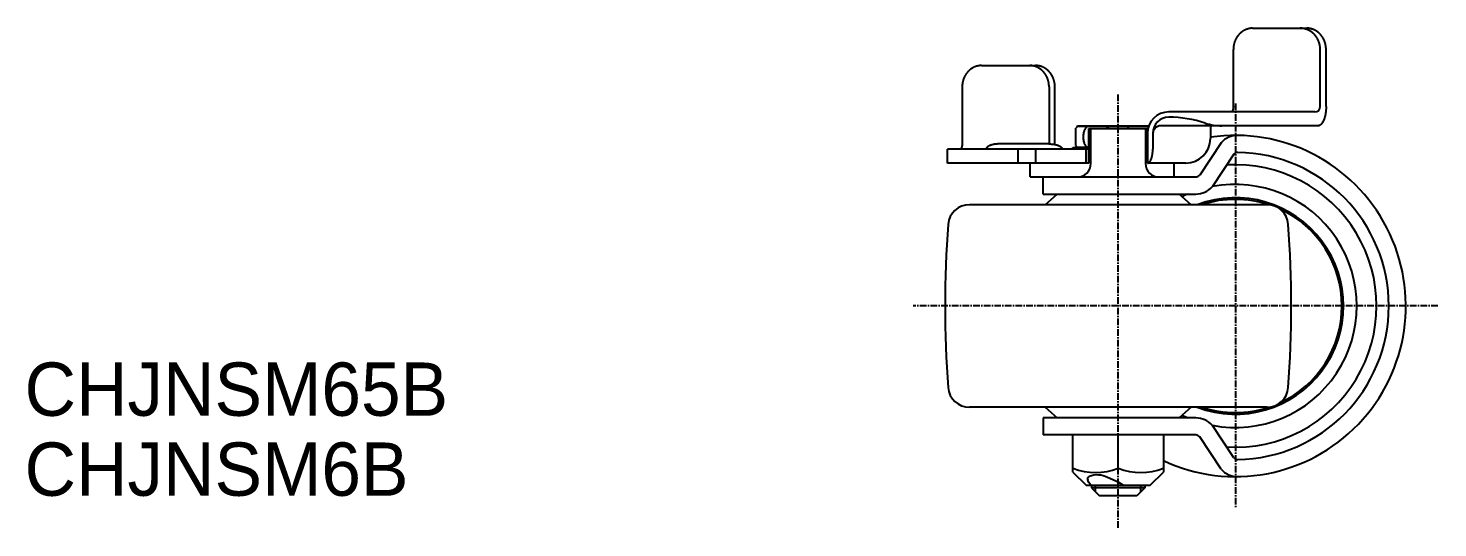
# Model space of a CAD drawing. Extents: x -3880 to -3609, y -750 to -299.
# Drawn here: x -3873.5 to -3608.9, y -750.5 to -656.8 of the extents above; entities that cross this region are included whole.
import ezdxf

# ---------------------------------------------------------------- set-up
doc = ezdxf.new("R2010")
doc.units = 0
doc.linetypes.add('CENTER', pattern=[2, 1.25, -0.25, 0.25, -0.25])
doc.layers.get('0').update_dxf_attribs({"linetype": 'CONTINUOUS'})
doc.layers.add('CENTER', color=1, linetype='CENTER')

msp = doc.modelspace()

# ---------------------------------------------------------------- linework, layer by layer
at = {"color": 7, "linetype": 'CONTINUOUS'}
for p, q in [((-3643.65, -656.77), (-3633.49, -656.77)), ((-3647.27, -671.47), (-3647.27, -660.77)), ((-3630.96, -671.47), (-3630.96, -660.77)), ((-3630.96, -671.47), (-3630.96, -660.77)), ((-3629.86, -671.47), (-3629.86, -660.77)), ((-3694.55, -663.77), (-3684.39, -663.77)), ((-3698.18, -667.77), (-3698.18, -678.47)), ((-3681.86, -667.77), (-3681.86, -678.47)), ((-3680.76, -678.58), (-3680.76, -667.77)), ((-3631.96, -672.47), (-3659.39, -672.47)), ((-3676.83, -678.8), (-3676.83, -675.54)), ((-3676.51, -675.17), (-3663.17, -675.17)), ((-3663.17, -675.17), (-3676.51, -675.17)), ((-3674.39, -682.07), (-3674.39, -675.57)), ((-3674.39, -675.57), (-3663.39, -675.57)), ((-3674.02, -682.17), (-3674.02, -675.57)), ((-3663.76, -675.57), (-3663.76, -682.17)), ((-3663.39, -675.57), (-3663.39, -682.07)), ((-3662.39, -676.47), (-3662.39, -679.47)), ((-3631.38, -675.07), (-3660.89, -675.07)), ((-3651.57, -675.47), (-3651.57, -677.47)), ((-3674.39, -679.47), (-3700.94, -679.47)), ((-3700.94, -682.07), (-3700.94, -679.47)), ((-3681.89, -678.47), (-3691.17, -678.47)), ((-3687.66, -682.07), (-3687.66, -679.47)), ((-3684.41, -679.47), (-3684.41, -682.07)), ((-3677.39, -679.17), (-3674.39, -679.17)), ((-3677.39, -679.47), (-3677.39, -679.17)), ((-3674.39, -679.17), (-3676.83, -679.17)), ((-3674.99, -679.47), (-3674.99, -682.07)), ((-3649.57, -678.27), (-3653.59, -684.34)), ((-3674.39, -682.07), (-3700.94, -682.07)), ((-3685.39, -684.67), (-3685.39, -682.07)), ((-3658.39, -682.07), (-3663.39, -682.07)), ((-3656.17, -682.07), (-3663.39, -682.07)), ((-3658.39, -684.67), (-3658.39, -682.07)), ((-3647.19, -680.41), (-3651.21, -686.48)), ((-3685.39, -684.67), (-3654.33, -684.67)), ((-3682.99, -687.87), (-3682.99, -684.67)), ((-3682.99, -687.87), (-3654.33, -687.87)), ((-3682.59, -689.87), (-3680.34, -687.87)), ((-3655.19, -689.87), (-3657.44, -687.87)), ((-3640.96, -689.87), (-3696.81, -689.87)), ((-3640.96, -727.87), (-3696.81, -727.87)), ((-3654.33, -729.87), (-3682.99, -729.87)), ((-3682.99, -729.87), (-3682.99, -733.07)), ((-3682.59, -727.87), (-3680.34, -729.87)), ((-3655.19, -727.87), (-3657.44, -729.87)), ((-3647.19, -737.34), (-3651.21, -731.27)), ((-3654.33, -733.07), (-3682.99, -733.07)), ((-3677.39, -740.07), (-3677.39, -733.07)), ((-3668.89, -739.31), (-3668.89, -733.07)), ((-3660.39, -733.07), (-3660.39, -740.07)), ((-3649.57, -739.47), (-3653.59, -733.41)), ((-3677.39, -740.07), (-3674.89, -742.47)), ((-3662.89, -742.47), (-3660.39, -740.07)), ((-3674.89, -742.47), (-3662.89, -742.47)), ((-3674.37, -741.97), (-3674.6, -741.54)), ((-3674.04, -742.47), (-3674.37, -741.97)), ((-3673.89, -742.47), (-3673.89, -742.97)), ((-3663.89, -742.97), (-3673.89, -742.97)), ((-3673.89, -742.97), (-3672.39, -744.47)), ((-3668.79, -741.97), (-3670.91, -741.07)), ((-3667.98, -742.47), (-3668.79, -741.97)), ((-3663.89, -742.97), (-3665.39, -744.47)), ((-3663.89, -742.47), (-3663.89, -742.97)), ((-3665.39, -744.47), (-3672.39, -744.47))]:
    msp.add_line(p, q, dxfattribs=at)
at = {"color": 3, "linetype": 'CONTINUOUS'}
for p, q in [((-3673.14, -743.72), (-3673.14, -742.47)), ((-3664.64, -743.72), (-3664.64, -742.47))]:
    msp.add_line(p, q, dxfattribs=at)
at = {"color": 7, "linetype": 'CONTINUOUS'}
for points in [[(-3674.48, -675.17, 0.176531), (-3674.82, -675.29, 0.103862), (-3675.18, -675.76, 0.064221), (-3675.39, -676.36, 0.050387), (-3675.47, -677.17, 0.050387), (-3675.39, -677.98, 0.064221), (-3675.18, -678.59, 0.103862), (-3674.82, -679.05, 0.176531), (-3674.48, -679.17, 0.176531)], [(-3671.23, -675.17, -0.176531), (-3670.9, -675.29, -0.065996), (-3670.64, -675.57, -0.065996)], [(-3666.54, -675.17, 0.176531), (-3666.88, -675.29, 0.065996), (-3667.13, -675.57, 0.065996)], [(-3663.29, -675.17, -0.056601), (-3663.18, -675.19, -0.056601)]]:
    msp.add_lwpolyline(points, format="xyb", dxfattribs=at)
for points in [[(-3643.65, -656.77, 0), (-3643.69, -656.77, 0), (-3643.74, -656.77, 0), (-3643.78, -656.78, 0), (-3643.83, -656.78, 0), (-3643.87, -656.78, 0), (-3643.91, -656.78, 0), (-3643.96, -656.79, 0), (-3644, -656.79, 0), (-3644.05, -656.8, 0), (-3644.09, -656.8, 0), (-3644.14, -656.81, 0), (-3644.18, -656.82, 0), (-3644.22, -656.82, 0), (-3644.27, -656.83, 0), (-3644.31, -656.84, 0), (-3644.36, -656.85, 0), (-3644.4, -656.86, 0), (-3644.44, -656.87, 0), (-3644.49, -656.88, 0), (-3644.53, -656.89, 0), (-3644.57, -656.9, 0), (-3644.61, -656.92, 0), (-3644.66, -656.93, 0), (-3644.7, -656.95, 0), (-3644.74, -656.96, 0), (-3644.78, -656.97, 0), (-3644.83, -656.99, 0), (-3644.87, -657.01, 0), (-3644.91, -657.02, 0), (-3644.95, -657.04, 0), (-3644.99, -657.06, 0), (-3645.04, -657.08, 0), (-3645.08, -657.1, 0), (-3645.12, -657.12, 0), (-3645.16, -657.14, 0), (-3645.2, -657.16, 0), (-3645.24, -657.18, 0), (-3645.28, -657.2, 0), (-3645.32, -657.22, 0), (-3645.36, -657.24, 0), (-3645.4, -657.27, 0), (-3645.43, -657.29, 0), (-3645.47, -657.32, 0), (-3645.51, -657.34, 0), (-3645.55, -657.37, 0), (-3645.59, -657.39, 0), (-3645.62, -657.42, 0), (-3645.66, -657.45, 0), (-3645.7, -657.48, 0), (-3645.74, -657.5, 0), (-3645.77, -657.53, 0), (-3645.81, -657.56, 0), (-3645.84, -657.59, 0), (-3645.88, -657.62, 0), (-3645.91, -657.65, 0), (-3645.95, -657.68, 0), (-3645.98, -657.71, 0), (-3646.02, -657.74, 0), (-3646.05, -657.78, 0), (-3646.08, -657.81, 0), (-3646.12, -657.84, 0), (-3646.15, -657.88, 0), (-3646.18, -657.91, 0), (-3646.21, -657.95, 0), (-3646.24, -657.98, 0), (-3646.27, -658.01, 0), (-3646.3, -658.05, 0), (-3646.33, -658.09, 0), (-3646.36, -658.12, 0), (-3646.39, -658.16, 0), (-3646.42, -658.2, 0), (-3646.45, -658.24, 0), (-3646.48, -658.27, 0), (-3646.51, -658.31, 0), (-3646.53, -658.35, 0), (-3646.56, -658.39, 0), (-3646.59, -658.43, 0), (-3646.61, -658.47, 0), (-3646.64, -658.51, 0), (-3646.66, -658.55, 0), (-3646.69, -658.59, 0), (-3646.71, -658.63, 0), (-3646.73, -658.67, 0), (-3646.76, -658.72, 0), (-3646.78, -658.76, 0), (-3646.8, -658.8, 0), (-3646.82, -658.84, 0), (-3646.84, -658.89, 0), (-3646.87, -658.93, 0), (-3646.89, -658.98, 0), (-3646.91, -659.02, 0), (-3646.92, -659.06, 0), (-3646.94, -659.11, 0), (-3646.96, -659.15, 0), (-3646.98, -659.2, 0), (-3647, -659.24, 0), (-3647.01, -659.29, 0), (-3647.03, -659.33, 0), (-3647.05, -659.38, 0), (-3647.06, -659.43, 0), (-3647.08, -659.47, 0), (-3647.09, -659.52, 0), (-3647.1, -659.57, 0), (-3647.12, -659.61, 0), (-3647.13, -659.66, 0), (-3647.14, -659.71, 0), (-3647.15, -659.75, 0), (-3647.16, -659.8, 0), (-3647.17, -659.85, 0), (-3647.18, -659.9, 0), (-3647.19, -659.95, 0), (-3647.2, -659.99, 0), (-3647.21, -660.04, 0), (-3647.22, -660.09, 0), (-3647.23, -660.14, 0), (-3647.23, -660.19, 0), (-3647.24, -660.24, 0), (-3647.25, -660.28, 0), (-3647.25, -660.33, 0), (-3647.26, -660.38, 0), (-3647.26, -660.43, 0), (-3647.26, -660.48, 0), (-3647.27, -660.53, 0), (-3647.27, -660.58, 0), (-3647.27, -660.63, 0), (-3647.27, -660.67, 0), (-3647.27, -660.72, 0), (-3647.27, -660.77, 0)], [(-3630.96, -660.77, 0), (-3630.96, -660.72, 0), (-3630.96, -660.67, 0), (-3630.96, -660.63, 0), (-3630.96, -660.58, 0), (-3630.97, -660.53, 0), (-3630.97, -660.48, 0), (-3630.97, -660.43, 0), (-3630.98, -660.38, 0), (-3630.98, -660.33, 0), (-3630.99, -660.28, 0), (-3630.99, -660.24, 0), (-3631, -660.19, 0), (-3631.01, -660.14, 0), (-3631.01, -660.09, 0), (-3631.02, -660.04, 0), (-3631.03, -659.99, 0), (-3631.04, -659.95, 0), (-3631.05, -659.9, 0), (-3631.06, -659.85, 0), (-3631.07, -659.8, 0), (-3631.08, -659.75, 0), (-3631.1, -659.71, 0), (-3631.11, -659.66, 0), (-3631.12, -659.61, 0), (-3631.14, -659.57, 0), (-3631.15, -659.52, 0), (-3631.16, -659.47, 0), (-3631.18, -659.43, 0), (-3631.2, -659.38, 0), (-3631.21, -659.33, 0), (-3631.23, -659.29, 0), (-3631.25, -659.24, 0), (-3631.26, -659.2, 0), (-3631.28, -659.15, 0), (-3631.3, -659.11, 0), (-3631.32, -659.06, 0), (-3631.34, -659.02, 0), (-3631.36, -658.98, 0), (-3631.38, -658.93, 0), (-3631.4, -658.89, 0), (-3631.43, -658.84, 0), (-3631.45, -658.8, 0), (-3631.47, -658.76, 0), (-3631.49, -658.72, 0), (-3631.52, -658.67, 0), (-3631.54, -658.63, 0), (-3631.57, -658.59, 0), (-3631.59, -658.55, 0), (-3631.62, -658.51, 0), (-3631.65, -658.47, 0), (-3631.67, -658.43, 0), (-3631.7, -658.39, 0), (-3631.73, -658.35, 0), (-3631.76, -658.31, 0), (-3631.78, -658.27, 0), (-3631.81, -658.24, 0), (-3631.84, -658.2, 0), (-3631.87, -658.16, 0), (-3631.9, -658.12, 0), (-3631.93, -658.09, 0), (-3631.97, -658.05, 0), (-3632, -658.01, 0), (-3632.03, -657.98, 0), (-3632.06, -657.95, 0), (-3632.09, -657.91, 0), (-3632.13, -657.88, 0), (-3632.16, -657.84, 0), (-3632.2, -657.81, 0), (-3632.23, -657.78, 0), (-3632.26, -657.74, 0), (-3632.3, -657.71, 0), (-3632.34, -657.68, 0), (-3632.37, -657.65, 0), (-3632.41, -657.62, 0), (-3632.44, -657.59, 0), (-3632.48, -657.56, 0), (-3632.52, -657.53, 0), (-3632.56, -657.5, 0), (-3632.59, -657.48, 0), (-3632.63, -657.45, 0), (-3632.67, -657.42, 0), (-3632.71, -657.39, 0), (-3632.75, -657.37, 0), (-3632.79, -657.34, 0), (-3632.83, -657.32, 0), (-3632.87, -657.29, 0), (-3632.91, -657.27, 0), (-3632.95, -657.24, 0), (-3632.99, -657.22, 0), (-3633.03, -657.2, 0), (-3633.07, -657.18, 0), (-3633.11, -657.16, 0), (-3633.16, -657.14, 0), (-3633.2, -657.12, 0), (-3633.24, -657.1, 0), (-3633.28, -657.08, 0), (-3633.33, -657.06, 0), (-3633.37, -657.04, 0), (-3633.41, -657.02, 0), (-3633.46, -657.01, 0), (-3633.5, -656.99, 0), (-3633.54, -656.97, 0), (-3633.59, -656.96, 0), (-3633.63, -656.95, 0), (-3633.68, -656.93, 0), (-3633.72, -656.92, 0), (-3633.76, -656.9, 0), (-3633.81, -656.89, 0), (-3633.85, -656.88, 0), (-3633.9, -656.87, 0), (-3633.94, -656.86, 0), (-3633.99, -656.85, 0), (-3634.03, -656.84, 0), (-3634.08, -656.83, 0), (-3634.13, -656.82, 0), (-3634.17, -656.82, 0), (-3634.22, -656.81, 0), (-3634.26, -656.8, 0), (-3634.31, -656.8, 0), (-3634.35, -656.79, 0), (-3634.4, -656.79, 0), (-3634.45, -656.78, 0), (-3634.49, -656.78, 0), (-3634.54, -656.78, 0), (-3634.58, -656.78, 0), (-3634.63, -656.77, 0), (-3634.68, -656.77, 0), (-3634.72, -656.77, 0)], [(-3629.86, -660.77, 0), (-3629.86, -660.72, 0), (-3629.86, -660.67, 0), (-3629.86, -660.63, 0), (-3629.87, -660.58, 0), (-3629.87, -660.53, 0), (-3629.87, -660.48, 0), (-3629.87, -660.43, 0), (-3629.88, -660.38, 0), (-3629.88, -660.33, 0), (-3629.89, -660.28, 0), (-3629.89, -660.24, 0), (-3629.9, -660.19, 0), (-3629.91, -660.14, 0), (-3629.91, -660.09, 0), (-3629.92, -660.04, 0), (-3629.93, -659.99, 0), (-3629.94, -659.95, 0), (-3629.95, -659.9, 0), (-3629.96, -659.85, 0), (-3629.97, -659.8, 0), (-3629.98, -659.75, 0), (-3629.99, -659.71, 0), (-3630, -659.66, 0), (-3630.02, -659.61, 0), (-3630.03, -659.57, 0), (-3630.04, -659.52, 0), (-3630.06, -659.47, 0), (-3630.07, -659.43, 0), (-3630.09, -659.38, 0), (-3630.1, -659.33, 0), (-3630.12, -659.29, 0), (-3630.14, -659.24, 0), (-3630.15, -659.2, 0), (-3630.17, -659.15, 0), (-3630.19, -659.11, 0), (-3630.21, -659.06, 0), (-3630.23, -659.02, 0), (-3630.25, -658.98, 0), (-3630.27, -658.93, 0), (-3630.29, -658.89, 0), (-3630.31, -658.84, 0), (-3630.33, -658.8, 0), (-3630.35, -658.76, 0), (-3630.38, -658.72, 0), (-3630.4, -658.67, 0), (-3630.42, -658.63, 0), (-3630.45, -658.59, 0), (-3630.47, -658.55, 0), (-3630.5, -658.51, 0), (-3630.52, -658.47, 0), (-3630.55, -658.43, 0), (-3630.57, -658.39, 0), (-3630.6, -658.35, 0), (-3630.63, -658.31, 0), (-3630.66, -658.27, 0), (-3630.68, -658.24, 0), (-3630.71, -658.2, 0), (-3630.74, -658.16, 0), (-3630.77, -658.12, 0), (-3630.8, -658.09, 0), (-3630.83, -658.05, 0), (-3630.86, -658.01, 0), (-3630.89, -657.98, 0), (-3630.92, -657.95, 0), (-3630.95, -657.91, 0), (-3630.99, -657.88, 0), (-3631.02, -657.84, 0), (-3631.05, -657.81, 0), (-3631.08, -657.78, 0), (-3631.12, -657.74, 0), (-3631.15, -657.71, 0), (-3631.19, -657.68, 0), (-3631.22, -657.65, 0), (-3631.26, -657.62, 0), (-3631.29, -657.59, 0), (-3631.33, -657.56, 0), (-3631.36, -657.53, 0), (-3631.4, -657.5, 0), (-3631.43, -657.48, 0), (-3631.47, -657.45, 0), (-3631.51, -657.42, 0), (-3631.55, -657.39, 0), (-3631.58, -657.37, 0), (-3631.62, -657.34, 0), (-3631.66, -657.32, 0), (-3631.7, -657.29, 0), (-3631.74, -657.27, 0), (-3631.78, -657.24, 0), (-3631.82, -657.22, 0), (-3631.86, -657.2, 0), (-3631.9, -657.18, 0), (-3631.94, -657.16, 0), (-3631.98, -657.14, 0), (-3632.02, -657.12, 0), (-3632.06, -657.1, 0), (-3632.1, -657.08, 0), (-3632.14, -657.06, 0), (-3632.18, -657.04, 0), (-3632.22, -657.02, 0), (-3632.26, -657.01, 0), (-3632.31, -656.99, 0), (-3632.35, -656.97, 0), (-3632.39, -656.96, 0), (-3632.43, -656.95, 0), (-3632.48, -656.93, 0), (-3632.52, -656.92, 0), (-3632.56, -656.9, 0), (-3632.61, -656.89, 0), (-3632.65, -656.88, 0), (-3632.69, -656.87, 0), (-3632.74, -656.86, 0), (-3632.78, -656.85, 0), (-3632.82, -656.84, 0), (-3632.87, -656.83, 0), (-3632.91, -656.82, 0), (-3632.95, -656.82, 0), (-3633, -656.81, 0), (-3633.04, -656.8, 0), (-3633.09, -656.8, 0), (-3633.13, -656.79, 0), (-3633.17, -656.79, 0), (-3633.22, -656.78, 0), (-3633.26, -656.78, 0), (-3633.31, -656.78, 0), (-3633.35, -656.78, 0), (-3633.4, -656.77, 0), (-3633.44, -656.77, 0), (-3633.49, -656.77, 0)], [(-3694.55, -663.77, 0), (-3694.6, -663.77, 0), (-3694.64, -663.77, 0), (-3694.68, -663.78, 0), (-3694.73, -663.78, 0), (-3694.77, -663.78, 0), (-3694.82, -663.78, 0), (-3694.86, -663.79, 0), (-3694.91, -663.79, 0), (-3694.95, -663.8, 0), (-3695, -663.8, 0), (-3695.04, -663.81, 0), (-3695.08, -663.82, 0), (-3695.13, -663.82, 0), (-3695.17, -663.83, 0), (-3695.21, -663.84, 0), (-3695.26, -663.85, 0), (-3695.3, -663.86, 0), (-3695.35, -663.87, 0), (-3695.39, -663.88, 0), (-3695.43, -663.89, 0), (-3695.48, -663.9, 0), (-3695.52, -663.92, 0), (-3695.56, -663.93, 0), (-3695.6, -663.95, 0), (-3695.65, -663.96, 0), (-3695.69, -663.98, 0), (-3695.73, -663.99, 0), (-3695.77, -664.01, 0), (-3695.81, -664.02, 0), (-3695.86, -664.04, 0), (-3695.9, -664.06, 0), (-3695.94, -664.08, 0), (-3695.98, -664.1, 0), (-3696.02, -664.12, 0), (-3696.06, -664.14, 0), (-3696.1, -664.16, 0), (-3696.14, -664.18, 0), (-3696.18, -664.2, 0), (-3696.22, -664.22, 0), (-3696.26, -664.25, 0), (-3696.3, -664.27, 0), (-3696.34, -664.29, 0), (-3696.38, -664.32, 0), (-3696.42, -664.34, 0), (-3696.45, -664.37, 0), (-3696.49, -664.39, 0), (-3696.53, -664.42, 0), (-3696.57, -664.45, 0), (-3696.6, -664.48, 0), (-3696.64, -664.5, 0), (-3696.67, -664.53, 0), (-3696.71, -664.56, 0), (-3696.75, -664.59, 0), (-3696.78, -664.62, 0), (-3696.82, -664.65, 0), (-3696.85, -664.68, 0), (-3696.89, -664.71, 0), (-3696.92, -664.74, 0), (-3696.95, -664.78, 0), (-3696.99, -664.81, 0), (-3697.02, -664.84, 0), (-3697.05, -664.88, 0), (-3697.08, -664.91, 0), (-3697.11, -664.95, 0), (-3697.15, -664.98, 0), (-3697.18, -665.01, 0), (-3697.21, -665.05, 0), (-3697.24, -665.09, 0), (-3697.27, -665.12, 0), (-3697.3, -665.16, 0), (-3697.33, -665.2, 0), (-3697.35, -665.24, 0), (-3697.38, -665.27, 0), (-3697.41, -665.31, 0), (-3697.44, -665.35, 0), (-3697.46, -665.39, 0), (-3697.49, -665.43, 0), (-3697.52, -665.47, 0), (-3697.54, -665.51, 0), (-3697.57, -665.55, 0), (-3697.59, -665.59, 0), (-3697.61, -665.63, 0), (-3697.64, -665.67, 0), (-3697.66, -665.72, 0), (-3697.68, -665.76, 0), (-3697.71, -665.8, 0), (-3697.73, -665.84, 0), (-3697.75, -665.89, 0), (-3697.77, -665.93, 0), (-3697.79, -665.98, 0), (-3697.81, -666.02, 0), (-3697.83, -666.06, 0), (-3697.85, -666.11, 0), (-3697.87, -666.15, 0), (-3697.88, -666.2, 0), (-3697.9, -666.24, 0), (-3697.92, -666.29, 0), (-3697.93, -666.33, 0), (-3697.95, -666.38, 0), (-3697.96, -666.43, 0), (-3697.98, -666.47, 0), (-3697.99, -666.52, 0), (-3698.01, -666.57, 0), (-3698.02, -666.61, 0), (-3698.03, -666.66, 0), (-3698.05, -666.71, 0), (-3698.06, -666.75, 0), (-3698.07, -666.8, 0), (-3698.08, -666.85, 0), (-3698.09, -666.9, 0), (-3698.1, -666.95, 0), (-3698.11, -666.99, 0), (-3698.12, -667.04, 0), (-3698.12, -667.09, 0), (-3698.13, -667.14, 0), (-3698.14, -667.19, 0), (-3698.14, -667.24, 0), (-3698.15, -667.28, 0), (-3698.15, -667.33, 0), (-3698.16, -667.38, 0), (-3698.16, -667.43, 0), (-3698.17, -667.48, 0), (-3698.17, -667.53, 0), (-3698.17, -667.58, 0), (-3698.17, -667.63, 0), (-3698.18, -667.67, 0), (-3698.18, -667.72, 0), (-3698.18, -667.77, 0)], [(-3681.86, -667.77, 0), (-3681.86, -667.72, 0), (-3681.86, -667.67, 0), (-3681.87, -667.63, 0), (-3681.87, -667.58, 0), (-3681.87, -667.53, 0), (-3681.87, -667.48, 0), (-3681.88, -667.43, 0), (-3681.88, -667.38, 0), (-3681.89, -667.33, 0), (-3681.89, -667.28, 0), (-3681.9, -667.24, 0), (-3681.9, -667.19, 0), (-3681.91, -667.14, 0), (-3681.92, -667.09, 0), (-3681.92, -667.04, 0), (-3681.93, -666.99, 0), (-3681.94, -666.95, 0), (-3681.95, -666.9, 0), (-3681.96, -666.85, 0), (-3681.97, -666.8, 0), (-3681.98, -666.75, 0), (-3681.99, -666.71, 0), (-3682.01, -666.66, 0), (-3682.02, -666.61, 0), (-3682.03, -666.57, 0), (-3682.05, -666.52, 0), (-3682.06, -666.47, 0), (-3682.07, -666.43, 0), (-3682.09, -666.38, 0), (-3682.11, -666.33, 0), (-3682.12, -666.29, 0), (-3682.14, -666.24, 0), (-3682.16, -666.2, 0), (-3682.17, -666.15, 0), (-3682.19, -666.11, 0), (-3682.21, -666.06, 0), (-3682.23, -666.02, 0), (-3682.25, -665.98, 0), (-3682.27, -665.93, 0), (-3682.29, -665.89, 0), (-3682.31, -665.84, 0), (-3682.33, -665.8, 0), (-3682.36, -665.76, 0), (-3682.38, -665.72, 0), (-3682.4, -665.67, 0), (-3682.43, -665.63, 0), (-3682.45, -665.59, 0), (-3682.47, -665.55, 0), (-3682.5, -665.51, 0), (-3682.52, -665.47, 0), (-3682.55, -665.43, 0), (-3682.58, -665.39, 0), (-3682.6, -665.35, 0), (-3682.63, -665.31, 0), (-3682.66, -665.27, 0), (-3682.69, -665.24, 0), (-3682.71, -665.2, 0), (-3682.74, -665.16, 0), (-3682.77, -665.12, 0), (-3682.8, -665.09, 0), (-3682.83, -665.05, 0), (-3682.86, -665.01, 0), (-3682.89, -664.98, 0), (-3682.92, -664.95, 0), (-3682.96, -664.91, 0), (-3682.99, -664.88, 0), (-3683.02, -664.84, 0), (-3683.05, -664.81, 0), (-3683.09, -664.78, 0), (-3683.12, -664.74, 0), (-3683.15, -664.71, 0), (-3683.19, -664.68, 0), (-3683.22, -664.65, 0), (-3683.26, -664.62, 0), (-3683.29, -664.59, 0), (-3683.33, -664.56, 0), (-3683.36, -664.53, 0), (-3683.4, -664.5, 0), (-3683.44, -664.48, 0), (-3683.47, -664.45, 0), (-3683.51, -664.42, 0), (-3683.55, -664.39, 0), (-3683.59, -664.37, 0), (-3683.62, -664.34, 0), (-3683.66, -664.32, 0), (-3683.7, -664.29, 0), (-3683.74, -664.27, 0), (-3683.78, -664.25, 0), (-3683.82, -664.22, 0), (-3683.86, -664.2, 0), (-3683.9, -664.18, 0), (-3683.94, -664.16, 0), (-3683.98, -664.14, 0), (-3684.02, -664.12, 0), (-3684.06, -664.1, 0), (-3684.1, -664.08, 0), (-3684.14, -664.06, 0), (-3684.18, -664.04, 0), (-3684.23, -664.02, 0), (-3684.27, -664.01, 0), (-3684.31, -663.99, 0), (-3684.35, -663.98, 0), (-3684.39, -663.96, 0), (-3684.44, -663.95, 0), (-3684.48, -663.93, 0), (-3684.52, -663.92, 0), (-3684.56, -663.9, 0), (-3684.61, -663.89, 0), (-3684.65, -663.88, 0), (-3684.69, -663.87, 0), (-3684.74, -663.86, 0), (-3684.78, -663.85, 0), (-3684.82, -663.84, 0), (-3684.87, -663.83, 0), (-3684.91, -663.82, 0), (-3684.96, -663.82, 0), (-3685, -663.81, 0), (-3685.04, -663.8, 0), (-3685.09, -663.8, 0), (-3685.13, -663.79, 0), (-3685.18, -663.79, 0), (-3685.22, -663.78, 0), (-3685.27, -663.78, 0), (-3685.31, -663.78, 0), (-3685.35, -663.78, 0), (-3685.4, -663.77, 0), (-3685.44, -663.77, 0), (-3685.49, -663.77, 0)], [(-3680.76, -667.77, 0), (-3680.76, -667.72, 0), (-3680.77, -667.67, 0), (-3680.77, -667.63, 0), (-3680.77, -667.58, 0), (-3680.77, -667.53, 0), (-3680.77, -667.48, 0), (-3680.78, -667.43, 0), (-3680.78, -667.38, 0), (-3680.79, -667.33, 0), (-3680.79, -667.28, 0), (-3680.8, -667.24, 0), (-3680.8, -667.19, 0), (-3680.81, -667.14, 0), (-3680.82, -667.09, 0), (-3680.83, -667.04, 0), (-3680.83, -666.99, 0), (-3680.84, -666.95, 0), (-3680.85, -666.9, 0), (-3680.86, -666.85, 0), (-3680.87, -666.8, 0), (-3680.88, -666.75, 0), (-3680.9, -666.71, 0), (-3680.91, -666.66, 0), (-3680.92, -666.61, 0), (-3680.93, -666.57, 0), (-3680.95, -666.52, 0), (-3680.96, -666.47, 0), (-3680.98, -666.43, 0), (-3680.99, -666.38, 0), (-3681.01, -666.33, 0), (-3681.02, -666.29, 0), (-3681.04, -666.24, 0), (-3681.06, -666.2, 0), (-3681.08, -666.15, 0), (-3681.09, -666.11, 0), (-3681.11, -666.06, 0), (-3681.13, -666.02, 0), (-3681.15, -665.98, 0), (-3681.17, -665.93, 0), (-3681.19, -665.89, 0), (-3681.21, -665.84, 0), (-3681.24, -665.8, 0), (-3681.26, -665.76, 0), (-3681.28, -665.72, 0), (-3681.3, -665.67, 0), (-3681.33, -665.63, 0), (-3681.35, -665.59, 0), (-3681.38, -665.55, 0), (-3681.4, -665.51, 0), (-3681.43, -665.47, 0), (-3681.45, -665.43, 0), (-3681.48, -665.39, 0), (-3681.5, -665.35, 0), (-3681.53, -665.31, 0), (-3681.56, -665.27, 0), (-3681.59, -665.24, 0), (-3681.62, -665.2, 0), (-3681.64, -665.16, 0), (-3681.67, -665.12, 0), (-3681.7, -665.09, 0), (-3681.73, -665.05, 0), (-3681.76, -665.01, 0), (-3681.79, -664.98, 0), (-3681.83, -664.95, 0), (-3681.86, -664.91, 0), (-3681.89, -664.88, 0), (-3681.92, -664.84, 0), (-3681.95, -664.81, 0), (-3681.99, -664.78, 0), (-3682.02, -664.74, 0), (-3682.06, -664.71, 0), (-3682.09, -664.68, 0), (-3682.12, -664.65, 0), (-3682.16, -664.62, 0), (-3682.19, -664.59, 0), (-3682.23, -664.56, 0), (-3682.27, -664.53, 0), (-3682.3, -664.5, 0), (-3682.34, -664.48, 0), (-3682.38, -664.45, 0), (-3682.41, -664.42, 0), (-3682.45, -664.39, 0), (-3682.49, -664.37, 0), (-3682.53, -664.34, 0), (-3682.56, -664.32, 0), (-3682.6, -664.29, 0), (-3682.64, -664.27, 0), (-3682.68, -664.25, 0), (-3682.72, -664.22, 0), (-3682.76, -664.2, 0), (-3682.8, -664.18, 0), (-3682.84, -664.16, 0), (-3682.88, -664.14, 0), (-3682.92, -664.12, 0), (-3682.96, -664.1, 0), (-3683, -664.08, 0), (-3683.04, -664.06, 0), (-3683.08, -664.04, 0), (-3683.13, -664.02, 0), (-3683.17, -664.01, 0), (-3683.21, -663.99, 0), (-3683.25, -663.98, 0), (-3683.29, -663.96, 0), (-3683.34, -663.95, 0), (-3683.38, -663.93, 0), (-3683.42, -663.92, 0), (-3683.47, -663.9, 0), (-3683.51, -663.89, 0), (-3683.55, -663.88, 0), (-3683.6, -663.87, 0), (-3683.64, -663.86, 0), (-3683.68, -663.85, 0), (-3683.73, -663.84, 0), (-3683.77, -663.83, 0), (-3683.81, -663.82, 0), (-3683.86, -663.82, 0), (-3683.9, -663.81, 0), (-3683.95, -663.8, 0), (-3683.99, -663.8, 0), (-3684.03, -663.79, 0), (-3684.08, -663.79, 0), (-3684.12, -663.78, 0), (-3684.17, -663.78, 0), (-3684.21, -663.78, 0), (-3684.26, -663.78, 0), (-3684.3, -663.77, 0), (-3684.34, -663.77, 0), (-3684.39, -663.77, 0)], [(-3647.27, -671.47, 0), (-3647.27, -671.49, 0), (-3647.27, -671.5, 0), (-3647.27, -671.51, 0), (-3647.27, -671.52, 0), (-3647.27, -671.53, 0), (-3647.27, -671.55, 0), (-3647.27, -671.56, 0), (-3647.28, -671.57, 0), (-3647.28, -671.58, 0), (-3647.28, -671.6, 0), (-3647.28, -671.61, 0), (-3647.28, -671.62, 0), (-3647.28, -671.63, 0), (-3647.28, -671.64, 0), (-3647.28, -671.66, 0), (-3647.28, -671.67, 0), (-3647.28, -671.68, 0), (-3647.28, -671.69, 0), (-3647.28, -671.7, 0), (-3647.29, -671.72, 0), (-3647.29, -671.73, 0), (-3647.29, -671.74, 0), (-3647.29, -671.75, 0), (-3647.29, -671.76, 0), (-3647.29, -671.77, 0), (-3647.29, -671.79, 0), (-3647.3, -671.8, 0), (-3647.3, -671.81, 0), (-3647.3, -671.82, 0), (-3647.3, -671.83, 0), (-3647.3, -671.84, 0), (-3647.31, -671.86, 0), (-3647.31, -671.87, 0), (-3647.31, -671.88, 0), (-3647.31, -671.89, 0), (-3647.31, -671.9, 0), (-3647.32, -671.91, 0), (-3647.32, -671.92, 0), (-3647.32, -671.93, 0), (-3647.32, -671.95, 0), (-3647.33, -671.96, 0), (-3647.33, -671.97, 0), (-3647.33, -671.98, 0), (-3647.33, -671.99, 0), (-3647.34, -672, 0), (-3647.34, -672.01, 0), (-3647.34, -672.02, 0), (-3647.34, -672.03, 0), (-3647.35, -672.04, 0), (-3647.35, -672.05, 0), (-3647.35, -672.06, 0), (-3647.36, -672.07, 0), (-3647.36, -672.08, 0), (-3647.36, -672.09, 0), (-3647.37, -672.1, 0), (-3647.37, -672.11, 0), (-3647.37, -672.12, 0), (-3647.38, -672.13, 0), (-3647.38, -672.14, 0), (-3647.38, -672.14, 0), (-3647.39, -672.15, 0), (-3647.39, -672.16, 0), (-3647.39, -672.17, 0), (-3647.4, -672.18, 0), (-3647.4, -672.19, 0), (-3647.4, -672.2, 0), (-3647.41, -672.21, 0), (-3647.41, -672.21, 0), (-3647.42, -672.22, 0), (-3647.42, -672.23, 0), (-3647.42, -672.24, 0), (-3647.43, -672.25, 0), (-3647.43, -672.25, 0), (-3647.44, -672.26, 0), (-3647.44, -672.27, 0), (-3647.44, -672.28, 0), (-3647.45, -672.28, 0), (-3647.45, -672.29, 0), (-3647.46, -672.3, 0), (-3647.46, -672.3, 0), (-3647.47, -672.31, 0), (-3647.47, -672.32, 0), (-3647.47, -672.32, 0), (-3647.48, -672.33, 0), (-3647.48, -672.34, 0), (-3647.49, -672.34, 0), (-3647.49, -672.35, 0), (-3647.5, -672.36, 0), (-3647.5, -672.36, 0), (-3647.51, -672.37, 0), (-3647.51, -672.37, 0), (-3647.51, -672.38, 0), (-3647.52, -672.38, 0), (-3647.52, -672.39, 0), (-3647.53, -672.39, 0), (-3647.53, -672.4, 0), (-3647.54, -672.4, 0), (-3647.54, -672.41, 0), (-3647.55, -672.41, 0), (-3647.55, -672.41, 0), (-3647.56, -672.42, 0), (-3647.56, -672.42, 0), (-3647.57, -672.43, 0), (-3647.57, -672.43, 0), (-3647.58, -672.43, 0), (-3647.58, -672.44, 0), (-3647.59, -672.44, 0), (-3647.59, -672.44, 0), (-3647.6, -672.45, 0), (-3647.6, -672.45, 0), (-3647.61, -672.45, 0), (-3647.61, -672.45, 0), (-3647.62, -672.46, 0), (-3647.62, -672.46, 0), (-3647.63, -672.46, 0), (-3647.63, -672.46, 0), (-3647.64, -672.46, 0), (-3647.64, -672.47, 0), (-3647.65, -672.47, 0), (-3647.65, -672.47, 0), (-3647.66, -672.47, 0), (-3647.66, -672.47, 0), (-3647.67, -672.47, 0), (-3647.67, -672.47, 0), (-3647.68, -672.47, 0), (-3647.69, -672.47, 0), (-3647.69, -672.47, 0), (-3647.7, -672.47, 0)], [(-3629.86, -671.47, 0), (-3629.86, -671.52, 0), (-3629.86, -671.56, 0), (-3629.86, -671.61, 0), (-3629.86, -671.65, 0), (-3629.86, -671.69, 0), (-3629.86, -671.74, 0), (-3629.87, -671.78, 0), (-3629.87, -671.83, 0), (-3629.87, -671.87, 0), (-3629.87, -671.91, 0), (-3629.87, -671.96, 0), (-3629.88, -672, 0), (-3629.88, -672.04, 0), (-3629.88, -672.09, 0), (-3629.89, -672.13, 0), (-3629.89, -672.17, 0), (-3629.89, -672.22, 0), (-3629.9, -672.26, 0), (-3629.9, -672.3, 0), (-3629.91, -672.35, 0), (-3629.91, -672.39, 0), (-3629.92, -672.43, 0), (-3629.92, -672.48, 0), (-3629.93, -672.52, 0), (-3629.93, -672.56, 0), (-3629.94, -672.6, 0), (-3629.94, -672.64, 0), (-3629.95, -672.69, 0), (-3629.96, -672.73, 0), (-3629.96, -672.77, 0), (-3629.97, -672.81, 0), (-3629.98, -672.85, 0), (-3629.98, -672.89, 0), (-3629.99, -672.93, 0), (-3630, -672.97, 0), (-3630.01, -673.01, 0), (-3630.01, -673.05, 0), (-3630.02, -673.09, 0), (-3630.03, -673.13, 0), (-3630.04, -673.17, 0), (-3630.05, -673.21, 0), (-3630.06, -673.25, 0), (-3630.07, -673.29, 0), (-3630.08, -673.32, 0), (-3630.09, -673.36, 0), (-3630.1, -673.4, 0), (-3630.11, -673.44, 0), (-3630.12, -673.47, 0), (-3630.13, -673.51, 0), (-3630.14, -673.55, 0), (-3630.15, -673.58, 0), (-3630.16, -673.62, 0), (-3630.17, -673.65, 0), (-3630.18, -673.69, 0), (-3630.19, -673.72, 0), (-3630.21, -673.76, 0), (-3630.22, -673.79, 0), (-3630.23, -673.83, 0), (-3630.24, -673.86, 0), (-3630.25, -673.89, 0), (-3630.27, -673.92, 0), (-3630.28, -673.96, 0), (-3630.29, -673.99, 0), (-3630.31, -674.02, 0), (-3630.32, -674.05, 0), (-3630.33, -674.08, 0), (-3630.35, -674.11, 0), (-3630.36, -674.14, 0), (-3630.37, -674.17, 0), (-3630.39, -674.2, 0), (-3630.4, -674.23, 0), (-3630.42, -674.26, 0), (-3630.43, -674.28, 0), (-3630.45, -674.31, 0), (-3630.46, -674.34, 0), (-3630.48, -674.37, 0), (-3630.49, -674.39, 0), (-3630.51, -674.42, 0), (-3630.52, -674.44, 0), (-3630.54, -674.47, 0), (-3630.55, -674.49, 0), (-3630.57, -674.51, 0), (-3630.58, -674.54, 0), (-3630.6, -674.56, 0), (-3630.62, -674.58, 0), (-3630.63, -674.61, 0), (-3630.65, -674.63, 0), (-3630.66, -674.65, 0), (-3630.68, -674.67, 0), (-3630.7, -674.69, 0), (-3630.71, -674.71, 0), (-3630.73, -674.73, 0), (-3630.75, -674.75, 0), (-3630.77, -674.76, 0), (-3630.78, -674.78, 0), (-3630.8, -674.8, 0), (-3630.82, -674.82, 0), (-3630.83, -674.83, 0), (-3630.85, -674.85, 0), (-3630.87, -674.86, 0), (-3630.89, -674.88, 0), (-3630.9, -674.89, 0), (-3630.92, -674.9, 0), (-3630.94, -674.92, 0), (-3630.96, -674.93, 0), (-3630.98, -674.94, 0), (-3630.99, -674.95, 0), (-3631.01, -674.97, 0), (-3631.03, -674.98, 0), (-3631.05, -674.99, 0), (-3631.07, -675, 0), (-3631.09, -675, 0), (-3631.1, -675.01, 0), (-3631.12, -675.02, 0), (-3631.14, -675.03, 0), (-3631.16, -675.03, 0), (-3631.18, -675.04, 0), (-3631.2, -675.05, 0), (-3631.21, -675.05, 0), (-3631.23, -675.06, 0), (-3631.25, -675.06, 0), (-3631.27, -675.06, 0), (-3631.29, -675.07, 0), (-3631.31, -675.07, 0), (-3631.33, -675.07, 0), (-3631.34, -675.07, 0), (-3631.36, -675.07, 0), (-3631.38, -675.07, 0)], [(-3698.18, -678.47, 0), (-3698.18, -678.49, 0), (-3698.18, -678.5, 0), (-3698.18, -678.51, 0), (-3698.18, -678.52, 0), (-3698.18, -678.53, 0), (-3698.18, -678.55, 0), (-3698.18, -678.56, 0), (-3698.18, -678.57, 0), (-3698.18, -678.58, 0), (-3698.18, -678.6, 0), (-3698.18, -678.61, 0), (-3698.18, -678.62, 0), (-3698.18, -678.63, 0), (-3698.18, -678.64, 0), (-3698.18, -678.66, 0), (-3698.18, -678.67, 0), (-3698.19, -678.68, 0), (-3698.19, -678.69, 0), (-3698.19, -678.7, 0), (-3698.19, -678.72, 0), (-3698.19, -678.73, 0), (-3698.19, -678.74, 0), (-3698.19, -678.75, 0), (-3698.19, -678.76, 0), (-3698.2, -678.77, 0), (-3698.2, -678.79, 0), (-3698.2, -678.8, 0), (-3698.2, -678.81, 0), (-3698.2, -678.82, 0), (-3698.2, -678.83, 0), (-3698.21, -678.84, 0), (-3698.21, -678.86, 0), (-3698.21, -678.87, 0), (-3698.21, -678.88, 0), (-3698.21, -678.89, 0), (-3698.22, -678.9, 0), (-3698.22, -678.91, 0), (-3698.22, -678.92, 0), (-3698.22, -678.93, 0), (-3698.23, -678.95, 0), (-3698.23, -678.96, 0), (-3698.23, -678.97, 0), (-3698.23, -678.98, 0), (-3698.24, -678.99, 0), (-3698.24, -679, 0), (-3698.24, -679.01, 0), (-3698.24, -679.02, 0), (-3698.25, -679.03, 0), (-3698.25, -679.04, 0), (-3698.25, -679.05, 0), (-3698.26, -679.06, 0), (-3698.26, -679.07, 0), (-3698.26, -679.08, 0), (-3698.27, -679.09, 0), (-3698.27, -679.1, 0), (-3698.27, -679.11, 0), (-3698.28, -679.12, 0), (-3698.28, -679.13, 0), (-3698.28, -679.14, 0), (-3698.29, -679.14, 0), (-3698.29, -679.15, 0), (-3698.29, -679.16, 0), (-3698.3, -679.17, 0), (-3698.3, -679.18, 0), (-3698.3, -679.19, 0), (-3698.31, -679.2, 0), (-3698.31, -679.21, 0), (-3698.32, -679.21, 0), (-3698.32, -679.22, 0), (-3698.32, -679.23, 0), (-3698.33, -679.24, 0), (-3698.33, -679.25, 0), (-3698.34, -679.25, 0), (-3698.34, -679.26, 0), (-3698.34, -679.27, 0), (-3698.35, -679.28, 0), (-3698.35, -679.28, 0), (-3698.36, -679.29, 0), (-3698.36, -679.3, 0), (-3698.36, -679.3, 0), (-3698.37, -679.31, 0), (-3698.37, -679.32, 0), (-3698.38, -679.32, 0), (-3698.38, -679.33, 0), (-3698.39, -679.34, 0), (-3698.39, -679.34, 0), (-3698.4, -679.35, 0), (-3698.4, -679.36, 0), (-3698.4, -679.36, 0), (-3698.41, -679.37, 0), (-3698.41, -679.37, 0), (-3698.42, -679.38, 0), (-3698.42, -679.38, 0), (-3698.43, -679.39, 0), (-3698.43, -679.39, 0), (-3698.44, -679.4, 0), (-3698.44, -679.4, 0), (-3698.45, -679.41, 0), (-3698.45, -679.41, 0), (-3698.46, -679.41, 0), (-3698.46, -679.42, 0), (-3698.47, -679.42, 0), (-3698.47, -679.43, 0), (-3698.48, -679.43, 0), (-3698.48, -679.43, 0), (-3698.49, -679.44, 0), (-3698.49, -679.44, 0), (-3698.5, -679.44, 0), (-3698.5, -679.45, 0), (-3698.51, -679.45, 0), (-3698.51, -679.45, 0), (-3698.52, -679.45, 0), (-3698.52, -679.46, 0), (-3698.53, -679.46, 0), (-3698.53, -679.46, 0), (-3698.54, -679.46, 0), (-3698.54, -679.46, 0), (-3698.55, -679.47, 0), (-3698.55, -679.47, 0), (-3698.56, -679.47, 0), (-3698.56, -679.47, 0), (-3698.57, -679.47, 0), (-3698.57, -679.47, 0), (-3698.58, -679.47, 0), (-3698.58, -679.47, 0), (-3698.59, -679.47, 0), (-3698.59, -679.47, 0), (-3698.6, -679.47, 0)], [(-3691.17, -678.47, 0), (-3691.2, -678.47, 0), (-3691.23, -678.47, 0), (-3691.26, -678.47, 0), (-3691.29, -678.47, 0), (-3691.33, -678.48, 0), (-3691.36, -678.48, 0), (-3691.39, -678.48, 0), (-3691.42, -678.48, 0), (-3691.45, -678.48, 0), (-3691.48, -678.48, 0), (-3691.51, -678.48, 0), (-3691.54, -678.48, 0), (-3691.57, -678.49, 0), (-3691.6, -678.49, 0), (-3691.63, -678.49, 0), (-3691.66, -678.49, 0), (-3691.69, -678.5, 0), (-3691.72, -678.5, 0), (-3691.75, -678.5, 0), (-3691.78, -678.5, 0), (-3691.81, -678.51, 0), (-3691.84, -678.51, 0), (-3691.87, -678.51, 0), (-3691.9, -678.52, 0), (-3691.93, -678.52, 0), (-3691.96, -678.52, 0), (-3691.99, -678.53, 0), (-3692.01, -678.53, 0), (-3692.04, -678.54, 0), (-3692.07, -678.54, 0), (-3692.1, -678.54, 0), (-3692.13, -678.55, 0), (-3692.16, -678.55, 0), (-3692.19, -678.56, 0), (-3692.21, -678.56, 0), (-3692.24, -678.57, 0), (-3692.27, -678.57, 0), (-3692.3, -678.58, 0), (-3692.32, -678.59, 0), (-3692.35, -678.59, 0), (-3692.38, -678.6, 0), (-3692.4, -678.6, 0), (-3692.43, -678.61, 0), (-3692.46, -678.62, 0), (-3692.48, -678.62, 0), (-3692.51, -678.63, 0), (-3692.54, -678.63, 0), (-3692.56, -678.64, 0), (-3692.59, -678.65, 0), (-3692.61, -678.66, 0), (-3692.64, -678.66, 0), (-3692.66, -678.67, 0), (-3692.69, -678.68, 0), (-3692.71, -678.68, 0), (-3692.73, -678.69, 0), (-3692.76, -678.7, 0), (-3692.78, -678.71, 0), (-3692.81, -678.72, 0), (-3692.83, -678.72, 0), (-3692.85, -678.73, 0), (-3692.87, -678.74, 0), (-3692.9, -678.75, 0), (-3692.92, -678.76, 0), (-3692.94, -678.77, 0), (-3692.96, -678.77, 0), (-3692.98, -678.78, 0), (-3693, -678.79, 0), (-3693.02, -678.8, 0), (-3693.05, -678.81, 0), (-3693.07, -678.82, 0), (-3693.09, -678.83, 0), (-3693.1, -678.84, 0), (-3693.12, -678.85, 0), (-3693.14, -678.86, 0), (-3693.16, -678.87, 0), (-3693.18, -678.88, 0), (-3693.2, -678.89, 0), (-3693.22, -678.9, 0), (-3693.23, -678.91, 0), (-3693.25, -678.92, 0), (-3693.27, -678.93, 0), (-3693.28, -678.94, 0), (-3693.3, -678.95, 0), (-3693.32, -678.96, 0), (-3693.33, -678.97, 0), (-3693.35, -678.98, 0), (-3693.36, -678.99, 0), (-3693.38, -679, 0), (-3693.39, -679.01, 0), (-3693.41, -679.02, 0), (-3693.42, -679.03, 0), (-3693.43, -679.05, 0), (-3693.45, -679.06, 0), (-3693.46, -679.07, 0), (-3693.47, -679.08, 0), (-3693.48, -679.09, 0), (-3693.49, -679.1, 0), (-3693.5, -679.11, 0), (-3693.52, -679.12, 0), (-3693.53, -679.14, 0), (-3693.54, -679.15, 0), (-3693.55, -679.16, 0), (-3693.56, -679.17, 0), (-3693.56, -679.18, 0), (-3693.57, -679.2, 0), (-3693.58, -679.21, 0), (-3693.59, -679.22, 0), (-3693.6, -679.23, 0), (-3693.6, -679.24, 0), (-3693.61, -679.25, 0), (-3693.62, -679.27, 0), (-3693.62, -679.28, 0), (-3693.63, -679.29, 0), (-3693.64, -679.3, 0), (-3693.64, -679.31, 0), (-3693.65, -679.33, 0), (-3693.65, -679.34, 0), (-3693.65, -679.35, 0), (-3693.66, -679.36, 0), (-3693.66, -679.38, 0), (-3693.66, -679.39, 0), (-3693.67, -679.4, 0), (-3693.67, -679.41, 0), (-3693.67, -679.42, 0), (-3693.67, -679.44, 0), (-3693.67, -679.45, 0), (-3693.67, -679.46, 0), (-3693.67, -679.47, 0)], [(-3681.89, -678.47, 0), (-3681.86, -678.47, 0), (-3681.83, -678.47, 0), (-3681.8, -678.47, 0), (-3681.77, -678.47, 0), (-3681.73, -678.48, 0), (-3681.7, -678.48, 0), (-3681.67, -678.48, 0), (-3681.64, -678.48, 0), (-3681.61, -678.48, 0), (-3681.58, -678.48, 0), (-3681.55, -678.48, 0), (-3681.52, -678.48, 0), (-3681.49, -678.49, 0), (-3681.46, -678.49, 0), (-3681.43, -678.49, 0), (-3681.4, -678.49, 0), (-3681.37, -678.5, 0), (-3681.34, -678.5, 0), (-3681.31, -678.5, 0), (-3681.28, -678.5, 0), (-3681.25, -678.51, 0), (-3681.22, -678.51, 0), (-3681.19, -678.51, 0), (-3681.16, -678.52, 0), (-3681.13, -678.52, 0), (-3681.1, -678.52, 0), (-3681.07, -678.53, 0), (-3681.05, -678.53, 0), (-3681.02, -678.54, 0), (-3680.99, -678.54, 0), (-3680.96, -678.54, 0), (-3680.93, -678.55, 0), (-3680.9, -678.55, 0), (-3680.87, -678.56, 0), (-3680.85, -678.56, 0), (-3680.82, -678.57, 0), (-3680.79, -678.57, 0), (-3680.76, -678.58, 0), (-3680.74, -678.59, 0), (-3680.71, -678.59, 0), (-3680.68, -678.6, 0), (-3680.66, -678.6, 0), (-3680.63, -678.61, 0), (-3680.6, -678.62, 0), (-3680.58, -678.62, 0), (-3680.55, -678.63, 0), (-3680.52, -678.63, 0), (-3680.5, -678.64, 0), (-3680.47, -678.65, 0), (-3680.45, -678.66, 0), (-3680.42, -678.66, 0), (-3680.4, -678.67, 0), (-3680.37, -678.68, 0), (-3680.35, -678.68, 0), (-3680.33, -678.69, 0), (-3680.3, -678.7, 0), (-3680.28, -678.71, 0), (-3680.26, -678.72, 0), (-3680.23, -678.72, 0), (-3680.21, -678.73, 0), (-3680.19, -678.74, 0), (-3680.16, -678.75, 0), (-3680.14, -678.76, 0), (-3680.12, -678.77, 0), (-3680.1, -678.77, 0), (-3680.08, -678.78, 0), (-3680.06, -678.79, 0), (-3680.04, -678.8, 0), (-3680.02, -678.81, 0), (-3680, -678.82, 0), (-3679.98, -678.83, 0), (-3679.96, -678.84, 0), (-3679.94, -678.85, 0), (-3679.92, -678.86, 0), (-3679.9, -678.87, 0), (-3679.88, -678.88, 0), (-3679.86, -678.89, 0), (-3679.84, -678.9, 0), (-3679.83, -678.91, 0), (-3679.81, -678.92, 0), (-3679.79, -678.93, 0), (-3679.78, -678.94, 0), (-3679.76, -678.95, 0), (-3679.74, -678.96, 0), (-3679.73, -678.97, 0), (-3679.71, -678.98, 0), (-3679.7, -678.99, 0), (-3679.68, -679, 0), (-3679.67, -679.01, 0), (-3679.66, -679.02, 0), (-3679.64, -679.03, 0), (-3679.63, -679.05, 0), (-3679.62, -679.06, 0), (-3679.6, -679.07, 0), (-3679.59, -679.08, 0), (-3679.58, -679.09, 0), (-3679.57, -679.1, 0), (-3679.56, -679.11, 0), (-3679.54, -679.12, 0), (-3679.53, -679.14, 0), (-3679.52, -679.15, 0), (-3679.51, -679.16, 0), (-3679.5, -679.17, 0), (-3679.5, -679.18, 0), (-3679.49, -679.2, 0), (-3679.48, -679.21, 0), (-3679.47, -679.22, 0), (-3679.46, -679.23, 0), (-3679.46, -679.24, 0), (-3679.45, -679.25, 0), (-3679.44, -679.27, 0), (-3679.44, -679.28, 0), (-3679.43, -679.29, 0), (-3679.42, -679.3, 0), (-3679.42, -679.31, 0), (-3679.42, -679.33, 0), (-3679.41, -679.34, 0), (-3679.41, -679.35, 0), (-3679.4, -679.36, 0), (-3679.4, -679.38, 0), (-3679.4, -679.39, 0), (-3679.39, -679.4, 0), (-3679.39, -679.41, 0), (-3679.39, -679.42, 0), (-3679.39, -679.44, 0), (-3679.39, -679.45, 0), (-3679.39, -679.46, 0), (-3679.39, -679.47, 0)], [(-3663.39, -682.07, 0), (-3663.38, -682.07, 0), (-3663.36, -682.07, 0), (-3663.35, -682.07, 0), (-3663.34, -682.07, 0), (-3663.33, -682.07, 0), (-3663.31, -682.07, 0), (-3663.3, -682.06, 0), (-3663.29, -682.06, 0), (-3663.28, -682.06, 0), (-3663.27, -682.05, 0), (-3663.25, -682.05, 0), (-3663.24, -682.04, 0), (-3663.23, -682.04, 0), (-3663.22, -682.03, 0), (-3663.21, -682.03, 0), (-3663.19, -682.02, 0), (-3663.18, -682.02, 0), (-3663.17, -682.01, 0), (-3663.16, -682, 0), (-3663.15, -682, 0), (-3663.13, -681.99, 0), (-3663.12, -681.98, 0), (-3663.11, -681.97, 0), (-3663.1, -681.96, 0), (-3663.09, -681.95, 0), (-3663.07, -681.94, 0), (-3663.06, -681.93, 0), (-3663.05, -681.92, 0), (-3663.04, -681.91, 0), (-3663.03, -681.9, 0), (-3663.02, -681.89, 0), (-3663.01, -681.88, 0), (-3662.99, -681.86, 0), (-3662.98, -681.85, 0), (-3662.97, -681.84, 0), (-3662.96, -681.82, 0), (-3662.95, -681.81, 0), (-3662.94, -681.8, 0), (-3662.93, -681.78, 0), (-3662.92, -681.77, 0), (-3662.91, -681.75, 0), (-3662.9, -681.74, 0), (-3662.88, -681.72, 0), (-3662.87, -681.7, 0), (-3662.86, -681.69, 0), (-3662.85, -681.67, 0), (-3662.84, -681.65, 0), (-3662.83, -681.63, 0), (-3662.82, -681.62, 0), (-3662.81, -681.6, 0), (-3662.8, -681.58, 0), (-3662.79, -681.56, 0), (-3662.78, -681.54, 0), (-3662.77, -681.52, 0), (-3662.76, -681.5, 0), (-3662.75, -681.48, 0), (-3662.74, -681.46, 0), (-3662.74, -681.44, 0), (-3662.73, -681.42, 0), (-3662.72, -681.4, 0), (-3662.71, -681.38, 0), (-3662.7, -681.36, 0), (-3662.69, -681.33, 0), (-3662.68, -681.31, 0), (-3662.67, -681.29, 0), (-3662.66, -681.27, 0), (-3662.66, -681.24, 0), (-3662.65, -681.22, 0), (-3662.64, -681.2, 0), (-3662.63, -681.17, 0), (-3662.62, -681.15, 0), (-3662.62, -681.12, 0), (-3662.61, -681.1, 0), (-3662.6, -681.07, 0), (-3662.59, -681.05, 0), (-3662.59, -681.02, 0), (-3662.58, -681, 0), (-3662.57, -680.97, 0), (-3662.56, -680.94, 0), (-3662.56, -680.92, 0), (-3662.55, -680.89, 0), (-3662.54, -680.86, 0), (-3662.54, -680.84, 0), (-3662.53, -680.81, 0), (-3662.52, -680.78, 0), (-3662.52, -680.75, 0), (-3662.51, -680.73, 0), (-3662.51, -680.7, 0), (-3662.5, -680.67, 0), (-3662.5, -680.64, 0), (-3662.49, -680.61, 0), (-3662.48, -680.59, 0), (-3662.48, -680.56, 0), (-3662.47, -680.53, 0), (-3662.47, -680.5, 0), (-3662.46, -680.47, 0), (-3662.46, -680.44, 0), (-3662.46, -680.41, 0), (-3662.45, -680.38, 0), (-3662.45, -680.35, 0), (-3662.44, -680.32, 0), (-3662.44, -680.29, 0), (-3662.44, -680.26, 0), (-3662.43, -680.23, 0), (-3662.43, -680.2, 0), (-3662.43, -680.17, 0), (-3662.42, -680.14, 0), (-3662.42, -680.11, 0), (-3662.42, -680.07, 0), (-3662.41, -680.04, 0), (-3662.41, -680.01, 0), (-3662.41, -679.98, 0), (-3662.41, -679.95, 0), (-3662.4, -679.92, 0), (-3662.4, -679.89, 0), (-3662.4, -679.86, 0), (-3662.4, -679.82, 0), (-3662.4, -679.79, 0), (-3662.39, -679.76, 0), (-3662.39, -679.73, 0), (-3662.39, -679.7, 0), (-3662.39, -679.66, 0), (-3662.39, -679.63, 0), (-3662.39, -679.6, 0), (-3662.39, -679.57, 0), (-3662.39, -679.54, 0), (-3662.39, -679.5, 0), (-3662.39, -679.47, 0)]]:
    msp.add_polyline3d(points, dxfattribs=at)
for centre, radius, start, end in [((-3631.96, -671.47), 1, 270, 360), ((-3659.39, -676.47), 4, 90, 180), ((-3659.39, -676.47), 3, 90, 180), ((-3659.39, -695.37), 21.9, 71.7725, 90), ((-3649.41, -665.07), 10, 251.7725, 270), ((-3674.59, -677.17), 2.77, 133.7727, 143.9071), ((-3660.88, -676.58), 1.51, 90.1737, 176.6072), ((-3646.89, -708.87), 32, 245.047, 98.4116), ((-3651.17, -675.47), 0.4, 90, 180), ((-3646.45, -681.08), 4.2, 89.0868, 138.0941), ((-3674.59, -677.17), 2.77, 216.0929, 226.2273), ((-3656.17, -677.47), 4.6, 270, 0), ((-3646.45, -681.08), 1, 89.0868, 138.0941), ((-3646.89, -708.87), 28.8, 270.9132, 89.0868), ((-3676.52, -682.17), 2.5, 270, 0), ((-3661.26, -682.17), 2.5, 180, 270), ((-3646.89, -708.87), 26.5, 266.4618, 93.5382), ((-3654.33, -683.67), 1, 270, 318.0941), ((-3646.89, -708.87), 22.8, 112.9195, 115.9715), ((-3654.33, -683.67), 4.2, 270, 318.0941), ((-3646.89, -708.87), 22.8, 259.055, 100.945), ((-3696.81, -693.87), 4, 90, 175.6108), ((-3646.89, -708.87), 20.3, 249.3839, 110.6161), ((-3646.89, -708.87), 20, 71.6464, 108.1949), ((-3640.96, -693.87), 4, 4.3892, 90), ((-3646.89, -708.87), 20, 294.7556, 65.2444), ((-3501.39, -708.87), 200, 175.6108, 184.3892), ((-3836.39, -708.87), 200, 355.6108, 4.3892), ((-3696.81, -723.87), 4, 184.3892, 270), ((-3640.96, -723.87), 4, 270, 355.6108), ((-3646.89, -708.87), 22.8, 244.0285, 247.0805), ((-3654.33, -734.07), 4.2, 41.9059, 90), ((-3646.89, -708.87), 20, 251.8051, 288.3536), ((-3654.33, -734.07), 1, 41.9059, 90), ((-3646.45, -736.67), 1, 221.9059, 270.9132), ((-3673.14, -727.8), 12.28, 249.7438, 290.2562), ((-3674.16, -741.31), 0.5, 110.5505, 208.3561), ((-3672.88, -744.72), 4.15, 61.5854, 110.5505), ((-3664.64, -727.8), 12.28, 249.7438, 290.2562), ((-3646.45, -736.67), 4.2, 221.9059, 270.9132)]:
    msp.add_arc(centre, radius, start, end, dxfattribs=at)
at = {"layer": 'CENTER', "color": 1, "linetype": 'CENTER'}
for p, q in [((-3668.89, -750.47), (-3668.89, -669.17)), ((-3646.89, -670.87), (-3646.89, -746.87)), ((-3608.89, -708.87), (-3707.39, -708.87))]:
    msp.add_line(p, q, dxfattribs=at)

# ---------------------------------------------------------------- texts
at = {"color": 7, "linetype": 'CONTINUOUS'}
for s, p in [('CHJNSM65B', (-3874.19, -729.47)), ('CHJNSM6B', (-3874.19, -744.47))]:
    msp.add_text(s, height=10, dxfattribs=at).set_placement(p)

doc.saveas('drawing.dxf')
